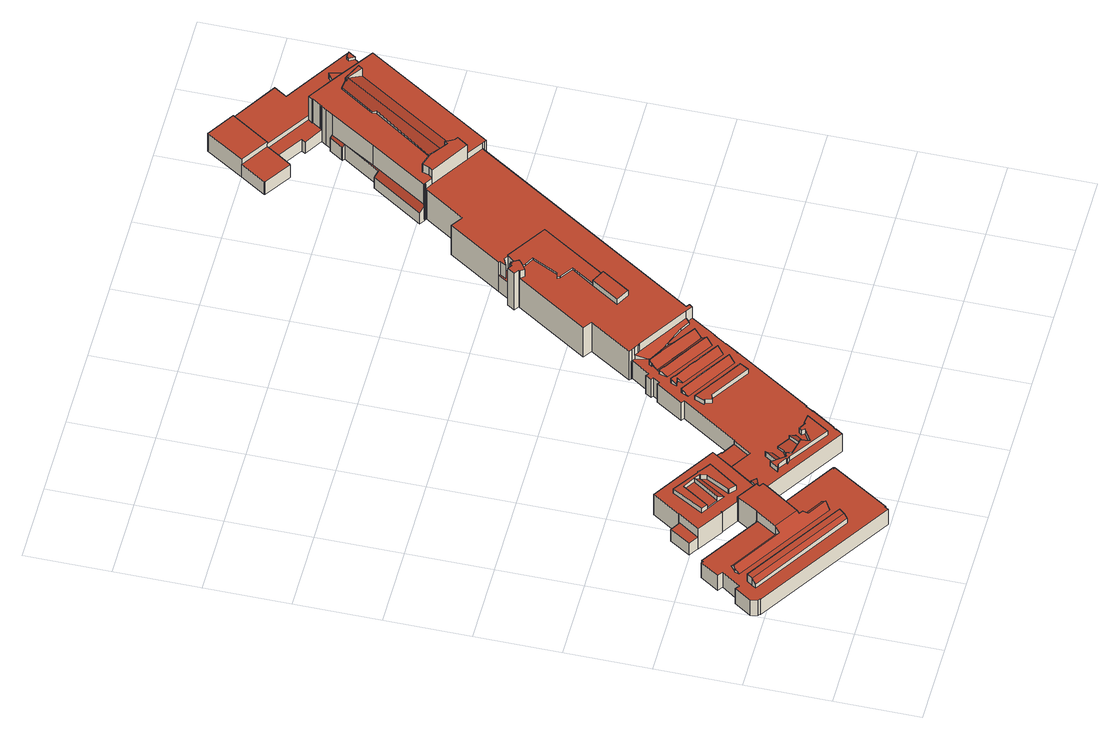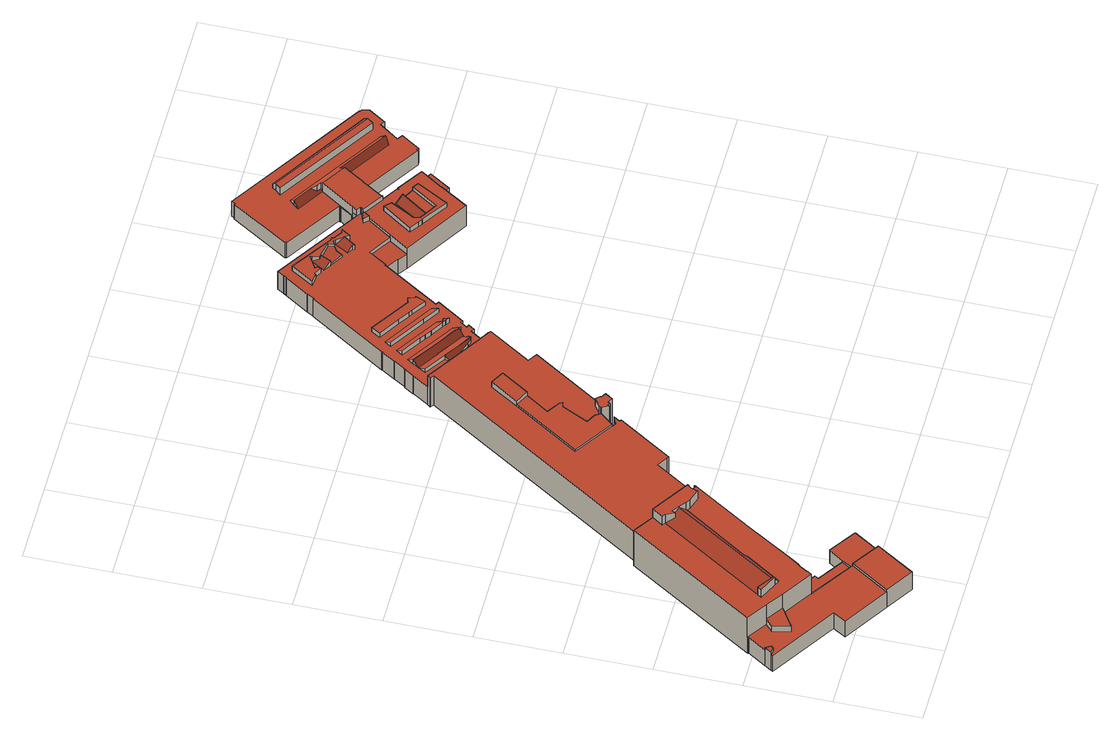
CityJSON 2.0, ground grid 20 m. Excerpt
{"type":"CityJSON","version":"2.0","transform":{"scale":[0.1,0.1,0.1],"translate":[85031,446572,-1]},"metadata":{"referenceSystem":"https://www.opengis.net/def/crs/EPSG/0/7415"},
"CityObjects":{
"building1":{"type":"Building","attributes":{"b3_bag_bag_overlap":0,"b3_dak_type":"slanted","b3_extrusie":0,"b3_h_dak_50p":6.85,"b3_h_dak_70p":9.12,"b3_h_dak_max":14.12,"b3_h_dak_min":3.31,"b3_h_maaiveld":-0.195,"b3_is_glas_dak":false,"b3_kas_warenhuis":false,"b3_mutatie_AHN3_AHN4":false,"b3_mutatie_AHN4_AHN5":false,"b3_n_vlakken":151,"b3_opp_buitenmuur":4996.63,"b3_opp_dak_plat":4846.14,"b3_opp_dak_schuin":627.76,"b3_opp_grond":4320.1,"b3_opp_scheidingsmuur":14.23,"b3_rmse_lod12":3.04,"b3_rmse_lod13":1.36,"b3_rmse_lod22":0.562,"b3_succes":true,"b3_t_run":7020,"b3_val3dity_lod12":"[]","b3_val3dity_lod13":"[]","b3_val3dity_lod22":"[]","b3_volume_lod12":40204.91,"b3_volume_lod13":36063.8,"b3_volume_lod22":32925.28,"geconstateerd":false,"oorspronkelijkbouwjaar":1945,"rf_force_lod11":false,"status":"Pand in gebruik"},"children":["building1-1"]},
"building1-1":{"type":"BuildingPart","parents":["building1"],"geometry":[{"type":"Solid","lod":"2.2","boundaries":[[[[0,1,2,3,4,5,6,7,8,9,10,11,12,13,14,15,16,17,18,19,20,21,22,23,24,25,26,27,28,29,30,31,32,33,34,35,36,37,38,39,40,41,42,43,44,45,46,47,48,49,50,51,52,53,54,55,56,57,58,59,60,61,62,63,64,65,66,67,68,69,70,71,72,73,74,75,76,77,78,79,80,81,82,83,84,85,86,87,88,89,90,91,92,93,94,95,96,97,98,99,100,101,102,103,104,105,106,107,108,109,110,111,112,113,114,115,116,117,118,119,120,121,122,123,124,125,126]],[[127,128,129,130]],[[131,132,133,134]],[[135,136,132,131]],[[137,0,126,138,139]],[[140,141,41,40,142]],[[143,144,145,146]],[[147,97,96,148]],[[148,96,95,149]],[[150,85,84,151]],[[152,79,78,153]],[[154,80,79,152]],[[155,81,80,154]],[[156,63,62,157]],[[158,159,160,161]],[[162,59,58,163]],[[163,58,57,164]],[[165,166,167,168]],[[169,170,171,172]],[[173,47,46,174]],[[175,176,177,178]],[[179,107,106,180]],[[181,48,47,173]],[[182,98,97,147]],[[183,38,37,184]],[[185,20,19,186]],[[187,188,34,33,189]],[[190,35,34,188]],[[184,37,36,191]],[[191,36,35,190]],[[192,21,20,185]],[[193,22,21,192]],[[194,195,29,28,196]],[[197,198,195,194]],[[199,23,22,193]],[[196,28,27,200]],[[201,5,4,202]],[[203,30,29,195]],[[204,25,24,205]],[[206,18,17,207]],[[208,15,14,209]],[[207,17,16,210]],[[211,9,8,212]],[[213,214,215,216]],[[217,218,219,220]],[[202,4,3,221]],[[222,223,224,225,226]],[[227,102,101,228]],[[229,26,25,204]],[[189,33,32,230]],[[231,232,110,109,233]],[[234,235,236,237]],[[228,101,100,238]],[[237,236,239,240,241]],[[242,243,149,244]],[[212,8,7,245]],[[246,247,238,248]],[[249,31,30,203]],[[250,251,252,253]],[[254,99,98,182]],[[255,256,257,258]],[[258,257,259,260]],[[261,262,72,71,263,264]],[[265,69,68,266]],[[264,263,144,143]],[[263,71,70,267]],[[268,269,239,236]],[[270,271,269,268]],[[272,273,262,261]],[[274,74,73,271,270]],[[271,73,72,262]],[[275,276,277,278]],[[241,240,273,272]],[[205,24,23,199]],[[279,280,281,282]],[[283,75,74,274]],[[278,277,284,285]],[[151,84,83,284]],[[286,287,288,289,290]],[[282,281,288,287]],[[291,292,293,294]],[[295,296,287,286]],[[297,298,296,295]],[[299,300,301,302]],[[303,304,305,306]],[[307,308,309,310]],[[311,312,308,307]],[[313,172,171,141,140]],[[314,315,316]],[[315,314,317,318]],[[319,66,65,320]],[[321,322,323,232,231]],[[324,325,326,327]],[[328,329,327]],[[330,92,91,331]],[[332,86,85,150]],[[333,334,335,336,337]],[[338,260,259,334,333]],[[339,340,256,255]],[[341,342,340,339,343]],[[344,104,103,342,341]],[[342,103,102,227]],[[345,346,347]],[[348,349,347]],[[134,133,350,351,352]],[[353,354,355]],[[356,357,358,359]],[[360,361,362]],[[363,364,362]],[[178,177,365,366]],[[367,368,369,370]],[[200,27,26,229,371]],[[372,60,59,162]],[[267,70,69,265]],[[373,374,375,376,312,311]],[[377,39,38,183]],[[378,377,379,380]],[[381,382,383,384]],[[385,386,387,388,389]],[[390,391,392,382,381]],[[393,394,395]],[[396,54,53,397]],[[398,399,400]],[[401,402,403,404]],[[157,62,61,405]],[[406,407,408,409]],[[399,398,410]],[[411,412,413]],[[216,215,414,415]],[[416,51,50,417]],[[418,45,44,419,420]],[[174,46,45,418]],[[421,422,300,423]],[[423,300,299]],[[424,425,426,427]],[[253,252,428,429]],[[422,421,430]],[[310,309,431,432]],[[432,431,298,297]],[[433,434,435,436]],[[437,438,434,433]],[[439,440,438,437]],[[441,319,440,439]],[[442,443,444]],[[445,446,447,448]],[[449,450,451]],[[415,414,446,445]],[[405,61,60,372,452]],[[453,121,120,454]],[[455,456,214,213]],[[457,82,81,155,458]],[[459,320,65,64,460]],[[460,64,63,156]],[[461,462,320,459]],[[463,67,66,319,441]],[[244,149,95,94,464]],[[464,94,93,465]],[[465,93,92,330,466]],[[467,468,469]],[[470,471,472,473,474]],[[475,476,477,478]],[[479,480,481]],[[482,483,480,479]],[[448,447,476,475]],[[484,485,357,356]],[[404,403,485,484]],[[290,289,486,487]],[[488,489,198,197]],[[490,491,492,493]],[[366,365,494,489,488]],[[419,44,43,495]],[[420,419,170,169]],[[389,388,496,497]],[[388,387,383,382]],[[409,408,498,499]],[[500,501,172,313]],[[502,503,504,505]],[[506,507,503,502]],[[266,68,67,463]],[[508,509,125,510]],[[138,126,125]],[[511,512,509,508]],[[139,138,512,511]],[[454,120,119,513]],[[513,119,118,514]],[[514,118,117,515]],[[515,117,116,516]],[[471,470,517]],[[329,328,517]],[[233,109,108,518]],[[518,108,107,179]],[[285,284,83,82,457]],[[417,50,49,519]],[[520,52,51,416]],[[220,219,521,522]],[[306,305,523,524]],[[525,115,114,526]],[[516,116,115,525]],[[302,301,527,528]],[[326,325,529]],[[530,112,111,531]],[[532,113,112,530]],[[526,114,113,532]],[[533,534,136,135]],[[337,336,535,536]],[[537,538,539,540]],[[541,542,538,537]],[[371,229,543,544]],[[495,43,42,545]],[[397,53,52,520]],[[546,55,54,396]],[[547,56,55,546]],[[548,180,106,105,549]],[[142,40,39,377,378]],[[550,551,552]],[[161,160,553,554]],[[540,539,555]],[[522,521,425,424]],[[230,32,31,249]],[[359,358,292,291]],[[556,557,558,559]],[[559,558,251,250]],[[505,504,560,561]],[[562,563,564]],[[407,565,564]],[[497,496,392,391]],[[566,567,568,569]],[[567,566,391]],[[318,317,570,361,360]],[[146,145,375,374]],[[571,572,374,373]],[[487,486,572,571]],[[164,57,56,547,573]],[[361,570,574,575]],[[429,428,507,506]],[[412,411,576,577]],[[573,547,565,407,406]],[[578,579,247,246]],[[248,238,100,99,254,580]],[[580,254,579,578]],[[554,553,581,582]],[[312,376,180,548]],[[243,583,584,335,334]],[[585,586,587,588]],[[588,587,368,367]],[[130,129,280,279]],[[225,224,2,1,589]],[[226,225,176,175]],[[590,591,592,593]],[[536,535,594,595]],[[595,594,276,275]],[[351,350,128,127]],[[352,351,534,533]],[[343,339,260,338]],[[596,442,597]],[[563,562,598,597]],[[599,6,5,201]],[[245,7,6,599]],[[551,550,600,601]],[[601,600,602]],[[186,19,18,206]],[[603,604,605]],[[549,105,104,344]],[[606,490,607,608]],[[609,610,608]],[[611,612,613,614]],[[614,613,615,616]],[[499,498,322,321]],[[598,562,617,618]],[[618,617,619,354,353]],[[474,473,468,467]],[[442,596,620]],[[473,472,620]],[[444,443,621,622]],[[622,621,323,322]],[[531,111,110,232]],[[623,624,625,626]],[[627,582,581,624,623]],[[626,625,591,590,628]],[[628,590,582,627]],[[528,527,218,217]],[[210,16,15,208]],[[629,11,10,630]],[[630,10,9,211]],[[631,12,11,629]],[[632,633,542,541]],[[519,49,48,181]],[[634,635,636,637,638]],[[638,637,639]],[[427,426,633,632]],[[450,449,604,603]],[[640,641,642,643]],[[644,645,646,647]],[[647,646,641,640]],[[608,607,648,649]],[[544,543,650]],[[561,560,386,385]],[[577,576,223,222]],[[221,3,2,224]],[[489,494,651,652]],[[653,652,651,654,655]],[[643,642,610,609]],[[524,523,635,634]],[[349,348,656]],[[636,635,656]],[[575,574,402,401]],[[657,500,652,653]],[[655,654,658,659]],[[659,658,501,500,657]],[[660,661,662,663]],[[663,662,664,665,666]],[[666,665,462,461]],[[661,667,668,669]],[[670,671,667,661,660]],[[672,436,435,664,662]],[[669,668,673,674]],[[209,14,13,675]],[[676,677,586,585]],[[678,679,680]],[[294,293,612,611]],[[681,123,122,682]],[[683,124,123,681]],[[682,122,121,453]],[[510,125,124,683]],[[684,685,686,687]],[[674,673,685,684]],[[593,592,436,672]],[[679,678,491,490,606]],[[688,689,364,363]],[[690,691,692,693]],[[649,648,693,694]],[[694,693,692,689,688]],[[493,492,691,690]],[[569,568,557,556]],[[675,13,12,631]],[[370,369,695,696]],[[696,695,677,676]],[[616,615,645,644]],[[605,604,483,482]],[[697,698,671,670]],[[452,372,698,697]],[[687,686,159,158]],[[394,393,699]],[[545,42,41,141]],[[354,619,700,701]],[[702,332,584,583]],[[466,330,583,243,242]],[[168,167,346,345]],[[701,700,166,165]],[[304,303,703]],[[325,324,703]],[[331,91,90,704]],[[704,90,89,705]],[[458,155,235,234]],[[706,87,86,332,702]],[[707,88,87,706]],[[705,89,88,707]],[[708,709,456,455]],[[710,711,709,708]],[[478,477,711,710]],[[712,76,75,283]],[[153,78,77,713]],[[713,77,76,712]],[[589,1,0,137]],[[380,379,188,187]],[[240,239,269,271,262,273]],[[512,138,125,509]],[[392,496,388,382]],[[318,360,362,364,316,315]],[[487,571,373,311,307,310,432,297,295,286,290]],[[580,578,246,248]],[[243,334,259,257,256,340,342,227,228,238,247,579,254,182,147,148,149]],[[588,367,370,585]],[[296,136,534,351,127,130,279,282,287]],[[352,533,135,131,134]],[[260,339,255,258]],[[136,296,298,431,309,132]],[[222,544,650,551,601,602,410,398,413,412,577]],[[664,435,434,438,440,319,320,462,665]],[[473,620,596,597,598,618,353,355,469,468]],[[622,322,498,408,407,564,563,597,442,444]],[[628,627,623,626]],[[427,632,541,537,540,555,430,421,423,299,302,528,217,220,522,424]],[[650,543,552,551]],[[223,576,411,413,398,400]],[[544,222,226,175,178,366,488,197,194,196,200,371]],[[188,379,377,183,184,191,190]],[[659,657,653,655]],[[159,686,685,673,668,667,671,698,372,162,163,164,573,406,409,499,321,231,233,518,179,180,376,375,145,144,263,267,265,266,463,441,439,437,433,436,592,591,625,624,581,553,160]],[[679,606,608,610,642,680]],[[493,690,693,648,607,490]],[[569,556,559,250,253,429,506,502,505,561,385,389,497,391,566]],[[384,568,567,391,390,381]],[[675,631,629,630,211,212,245,599,201,202,221,224,223,400,399,410,602,600,550,552,543,229,204,205,199,193,192,185,186,206,207,210,208,209],[369,368,587,586,677,695]],[[696,676,585,370]],[[616,644,647,640,643,609,608,649,694,688,363,362,361,575,401,404,484,356,359,291,294,611,614]],[[452,697,670,660,663,666,461,459,460,156,157,405]],[[687,158,161,554,582,590,593,672,662,661,669,674,684]],[[304,703,324,327,329,699,393,395,349,656,635,523,305]],[[545,141,171,170,419,495]],[[584,332,150,151,284,277,276,594,535,336,335]],[[466,242,244,464,465]],[[701,165,168,345,347,349,395,394,699,329,517,470,474,467,469,355,354]],[[325,703,303,306,524,634,638,639,529]],[[458,234,237,241,272,261,264,143,146,374,572,486,289,288,281,280,129,128,350,133,132,309,308,312,548,549,344,341,343,338,333,337,536,595,275,278,285,457]],[[481,451,450,603,605,482,479]],[[705,707,706,702,583,330,331,704]],[[478,710,708,455,213,216,415,445,448,475]],[[713,712,283,274,270,268,236,235,155,154,152,153]],[[589,137,139,511,508,510,683,681,682,453,454,513,514,515,516,525,526,532,530,531,232,323,621,443,442,620,472,471,517,328,327,326,529,639,637,636,656,348,347,346,167,166,700,619,617,562,564,565,547,546,396,397,520,416,417,519,181,173,174,418,420,169,172,501,658,654,651,494,365,177,176,225],[447,446,414,215,214,456,709,711,477,476],[539,538,542,633,426,425,521,219,218,527,301,300,422,430,555],[451,481,480,483,604,449],[645,615,613,612,293,292,358,357,485,403,402,574,570,317,314,316,364,689,692,691,492,491,678,680,642,641,646]],[[380,187,189,230,249,203,195,198,489,652,500,313,140,142,378],[384,383,387,386,560,504,503,507,428,252,251,558,557,568]]]],"semantics":{"surfaces":[{"type":"GroundSurface"},{"type":"WallSurface","on_footprint_edge":false},{"type":"WallSurface","on_footprint_edge":true},{"type":"RoofSurface","b3_azimut":216.56,"b3_h_dak_50p":0.412,"b3_h_dak_70p":0.417,"b3_h_dak_max":0.438,"b3_h_dak_min":0.388,"b3_hellingshoek":6.84},{"type":"RoofSurface","b3_azimut":121.41,"b3_h_dak_50p":-0.147,"b3_h_dak_70p":-0.0926,"b3_h_dak_max":-0.0815,"b3_h_dak_min":-0.159,"b3_hellingshoek":36.99},{"type":"RoofSurface","b3_azimut":117.7,"b3_h_dak_50p":6.55,"b3_h_dak_70p":6.58,"b3_h_dak_max":8,"b3_h_dak_min":6.47,"b3_hellingshoek":2.11},{"type":"RoofSurface","b3_azimut":121.49,"b3_h_dak_50p":6.28,"b3_h_dak_70p":6.61,"b3_h_dak_max":7.09,"b3_h_dak_min":5.44,"b3_hellingshoek":37.9},{"type":"RoofSurface","b3_azimut":301.83,"b3_h_dak_50p":13.59,"b3_h_dak_70p":13.63,"b3_h_dak_max":13.68,"b3_h_dak_min":13.5,"b3_hellingshoek":0.944},{"type":"RoofSurface","b3_azimut":261.57,"b3_h_dak_50p":5.6,"b3_h_dak_70p":5.6,"b3_h_dak_max":5.6,"b3_h_dak_min":5.6,"b3_hellingshoek":0.0874},{"type":"RoofSurface","b3_azimut":267.86,"b3_h_dak_50p":4.79,"b3_h_dak_70p":4.8,"b3_h_dak_max":11.02,"b3_h_dak_min":4.75,"b3_hellingshoek":0.153},{"type":"RoofSurface","b3_azimut":212.63,"b3_h_dak_50p":6.55,"b3_h_dak_70p":6.78,"b3_h_dak_max":7.15,"b3_h_dak_min":5.91,"b3_hellingshoek":43.21},{"type":"RoofSurface","b3_azimut":302.57,"b3_h_dak_50p":12.27,"b3_h_dak_70p":12.7,"b3_h_dak_max":13.59,"b3_h_dak_min":11.02,"b3_hellingshoek":45.77},{"type":"RoofSurface","b3_azimut":218.93,"b3_h_dak_50p":13.51,"b3_h_dak_70p":13.51,"b3_h_dak_max":13.52,"b3_h_dak_min":13.5,"b3_hellingshoek":1},{"type":"RoofSurface","b3_azimut":57.88,"b3_h_dak_50p":6.47,"b3_h_dak_70p":6.5,"b3_h_dak_max":11.02,"b3_h_dak_min":6.35,"b3_hellingshoek":2.6},{"type":"RoofSurface","b3_azimut":122.7,"b3_h_dak_50p":12.24,"b3_h_dak_70p":12.75,"b3_h_dak_max":13.66,"b3_h_dak_min":10.98,"b3_hellingshoek":29.74},{"type":"RoofSurface","b3_azimut":212.66,"b3_h_dak_50p":5.71,"b3_h_dak_70p":6.14,"b3_h_dak_max":7.74,"b3_h_dak_min":4.65,"b3_hellingshoek":44.7},{"type":"RoofSurface","b3_azimut":89.11,"b3_h_dak_50p":4.91,"b3_h_dak_70p":9.09,"b3_h_dak_max":11.49,"b3_h_dak_min":4.83,"b3_hellingshoek":2.27},{"type":"RoofSurface","b3_azimut":32.91,"b3_h_dak_50p":5.97,"b3_h_dak_70p":6.23,"b3_h_dak_max":6.95,"b3_h_dak_min":5.14,"b3_hellingshoek":45.57},{"type":"RoofSurface","b3_azimut":212.46,"b3_h_dak_50p":6.38,"b3_h_dak_70p":6.66,"b3_h_dak_max":9.13,"b3_h_dak_min":5.19,"b3_hellingshoek":35.9},{"type":"RoofSurface","b3_azimut":326.19,"b3_h_dak_50p":10.68,"b3_h_dak_70p":10.68,"b3_h_dak_max":10.69,"b3_h_dak_min":10.67,"b3_hellingshoek":0.176},{"type":"RoofSurface","b3_azimut":212.7,"b3_h_dak_50p":6.37,"b3_h_dak_70p":6.66,"b3_h_dak_max":7.11,"b3_h_dak_min":5.54,"b3_hellingshoek":36.85},{"type":"RoofSurface","b3_azimut":32.65,"b3_h_dak_50p":5.1,"b3_h_dak_70p":5.44,"b3_h_dak_max":7.15,"b3_h_dak_min":4.49,"b3_hellingshoek":48.06},{"type":"RoofSurface","b3_azimut":32.62,"b3_h_dak_50p":5.08,"b3_h_dak_70p":5.42,"b3_h_dak_max":7.03,"b3_h_dak_min":4.56,"b3_hellingshoek":45.67},{"type":"RoofSurface","b3_azimut":37.15,"b3_h_dak_50p":7.42,"b3_h_dak_70p":7.43,"b3_h_dak_max":7.74,"b3_h_dak_min":7.4,"b3_hellingshoek":0.23},{"type":"RoofSurface","b3_azimut":298.54,"b3_h_dak_50p":3.49,"b3_h_dak_70p":3.5,"b3_h_dak_max":6.24,"b3_h_dak_min":3.48,"b3_hellingshoek":0.668},{"type":"RoofSurface","b3_azimut":89.11,"b3_h_dak_50p":6.78,"b3_h_dak_70p":6.79,"b3_h_dak_max":6.8,"b3_h_dak_min":6.76,"b3_hellingshoek":2.27},{"type":"RoofSurface","b3_azimut":321.68,"b3_h_dak_50p":9.11,"b3_h_dak_70p":9.11,"b3_h_dak_max":13.67,"b3_h_dak_min":9.09,"b3_hellingshoek":0.0593},{"type":"RoofSurface","b3_azimut":121.41,"b3_h_dak_50p":6.28,"b3_h_dak_70p":6.6,"b3_h_dak_max":6.99,"b3_h_dak_min":5.45,"b3_hellingshoek":36.99},{"type":"RoofSurface","b3_azimut":127.59,"b3_h_dak_50p":5.99,"b3_h_dak_70p":6.06,"b3_h_dak_max":6.99,"b3_h_dak_min":5.78,"b3_hellingshoek":5.84},{"type":"RoofSurface","b3_azimut":293.72,"b3_h_dak_50p":7.64,"b3_h_dak_70p":7.64,"b3_h_dak_max":7.65,"b3_h_dak_min":7.63,"b3_hellingshoek":0.114},{"type":"RoofSurface","b3_azimut":122.66,"b3_h_dak_50p":7.11,"b3_h_dak_70p":7.49,"b3_h_dak_max":8,"b3_h_dak_min":6.2,"b3_hellingshoek":40.07},{"type":"RoofSurface","b3_azimut":15.12,"b3_h_dak_50p":4.58,"b3_h_dak_70p":4.59,"b3_h_dak_max":7.59,"b3_h_dak_min":4.53,"b3_hellingshoek":0.185},{"type":"RoofSurface","b3_azimut":211.41,"b3_h_dak_50p":6.83,"b3_h_dak_70p":6.84,"b3_h_dak_max":7.15,"b3_h_dak_min":6.83,"b3_hellingshoek":0.399},{"type":"RoofSurface","b3_azimut":349.7,"b3_h_dak_50p":6.78,"b3_h_dak_70p":6.78,"b3_h_dak_max":6.78,"b3_h_dak_min":6.77,"b3_hellingshoek":0.0626},{"type":"RoofSurface","b3_azimut":70.19,"b3_h_dak_50p":11.52,"b3_h_dak_70p":11.53,"b3_h_dak_max":11.56,"b3_h_dak_min":11.48,"b3_hellingshoek":1.12},{"type":"RoofSurface","b3_azimut":322.96,"b3_h_dak_50p":9.64,"b3_h_dak_70p":9.65,"b3_h_dak_max":10.68,"b3_h_dak_min":9.62,"b3_hellingshoek":0.153},{"type":"RoofSurface","b3_azimut":32.25,"b3_h_dak_50p":5.81,"b3_h_dak_70p":6.15,"b3_h_dak_max":7.06,"b3_h_dak_min":5.25,"b3_hellingshoek":46.1},{"type":"RoofSurface","b3_azimut":292.23,"b3_h_dak_50p":4.32,"b3_h_dak_70p":4.34,"b3_h_dak_max":6.23,"b3_h_dak_min":4.29,"b3_hellingshoek":0.619},{"type":"RoofSurface","b3_azimut":223.95,"b3_h_dak_50p":3.43,"b3_h_dak_70p":3.45,"b3_h_dak_max":11,"b3_h_dak_min":3.39,"b3_hellingshoek":0.946},{"type":"RoofSurface","b3_azimut":38.59,"b3_h_dak_50p":5.4,"b3_h_dak_70p":5.41,"b3_h_dak_max":5.42,"b3_h_dak_min":5.38,"b3_hellingshoek":0.189},{"type":"RoofSurface","b3_azimut":212.71,"b3_h_dak_50p":6.19,"b3_h_dak_70p":6.51,"b3_h_dak_max":7.01,"b3_h_dak_min":5.39,"b3_hellingshoek":32.44},{"type":"RoofSurface","b3_azimut":212.8,"b3_h_dak_50p":6.31,"b3_h_dak_70p":6.6,"b3_h_dak_max":7.06,"b3_h_dak_min":5.54,"b3_hellingshoek":37.03},{"type":"RoofSurface","b3_azimut":262.44,"b3_h_dak_50p":10.99,"b3_h_dak_70p":11,"b3_h_dak_max":13.68,"b3_h_dak_min":10.95,"b3_hellingshoek":0.111},{"type":"RoofSurface","b3_azimut":212.63,"b3_h_dak_50p":6.32,"b3_h_dak_70p":6.63,"b3_h_dak_max":7.09,"b3_h_dak_min":5.54,"b3_hellingshoek":36.83},{"type":"RoofSurface","b3_azimut":251.09,"b3_h_dak_50p":3.91,"b3_h_dak_70p":3.92,"b3_h_dak_max":5.42,"b3_h_dak_min":3.87,"b3_hellingshoek":0.493},{"type":"RoofSurface","b3_azimut":164.55,"b3_h_dak_50p":6.77,"b3_h_dak_70p":6.78,"b3_h_dak_max":6.79,"b3_h_dak_min":6.76,"b3_hellingshoek":0.152},{"type":"RoofSurface","b3_azimut":302.57,"b3_h_dak_50p":4.03,"b3_h_dak_70p":10.96,"b3_h_dak_max":10.99,"b3_h_dak_min":2.86,"b3_hellingshoek":45.76},{"type":"RoofSurface","b3_azimut":261.57,"b3_h_dak_50p":5.46,"b3_h_dak_70p":5.48,"b3_h_dak_max":9.13,"b3_h_dak_min":5.42,"b3_hellingshoek":0.0874},{"type":"RoofSurface","b3_azimut":182.3,"b3_h_dak_50p":6.24,"b3_h_dak_70p":6.52,"b3_h_dak_max":8,"b3_h_dak_min":6.17,"b3_hellingshoek":0.297}],"values":[[0,1,1,1,2,2,1,2,2,2,2,2,2,2,1,2,2,1,1,2,1,2,2,2,2,2,2,2,2,2,2,2,2,1,2,2,2,2,2,2,2,2,2,1,1,2,1,2,2,2,2,1,2,1,1,2,1,2,1,2,1,1,2,2,1,2,1,1,1,2,2,1,1,2,1,2,1,2,1,1,1,1,1,1,1,1,1,1,1,1,2,1,1,1,2,2,1,1,1,1,2,2,1,1,1,1,1,1,1,1,1,2,2,2,1,2,1,1,1,1,1,2,1,1,2,1,1,1,1,2,2,2,1,1,1,1,1,1,1,1,1,1,1,1,1,1,1,2,2,1,2,2,2,1,2,2,2,2,1,1,1,1,1,1,1,1,1,1,1,1,2,1,1,1,1,1,1,1,2,1,2,1,1,2,2,2,2,1,1,2,2,2,2,2,1,1,2,2,1,1,2,2,2,1,1,1,1,1,2,2,2,2,2,2,1,1,1,1,2,1,1,1,1,1,1,1,1,1,1,1,1,1,2,1,1,1,1,1,2,1,1,1,1,1,1,1,2,1,1,1,1,1,1,1,1,1,2,2,1,1,2,1,2,1,1,1,1,1,1,1,1,1,1,1,1,2,1,1,1,1,1,2,2,2,2,1,2,1,1,1,1,1,1,1,1,1,1,1,2,1,1,1,1,1,1,1,1,1,1,1,1,1,1,1,1,1,2,1,1,1,2,2,2,2,1,1,1,1,1,1,1,1,1,1,2,1,1,1,1,1,1,1,1,2,1,1,1,1,1,1,1,2,2,1,2,2,2,1,1,1,2,2,2,2,1,3,4,5,6,7,8,9,10,11,12,13,14,15,16,17,18,19,20,21,22,23,24,25,26,27,28,29,30,31,32,33,34,35,36,37,38,39,40,41,42,43,44,45,46,47,48]]}}]}
},
"vertices":[
[514,152,8],[316,279,8],[309,268,8],[309,267,8],[290,238,8],[292,237,8],[290,234,8],[421,150,8],[419,148,8],[422,146,8],[338,13,8],[336,14,8],[331,5,8],[10,211,8],[11,212,8],[6,215,8],[2,232,8],[28,272,8],[38,265,8],[69,310,8],[57,318,8],[85,361,8],[89,358,8],[91,362,8],[230,272,8],[232,275,8],[233,274,8],[234,274,8],[264,322,8],[263,323,8],[224,348,8],[226,350,8],[225,351,8],[223,348,8],[164,387,8],[164,388,8],[142,402,8],[173,450,8],[196,436,8],[197,438,8],[239,504,8],[389,409,8],[410,395,8],[408,393,8],[439,374,8],[441,373,8],[526,506,8],[519,511,8],[560,574,8],[565,571,8],[575,587,8],[569,590,8],[578,604,8],[585,599,8],[613,642,8],[611,644,8],[612,644,8],[607,648,8],[670,746,8],[649,760,8],[757,928,8],[758,930,8],[747,937,8],[758,955,8],[769,948,8],[773,954,8],[792,983,8],[872,1108,8],[878,1105,8],[900,1090,8],[960,1184,8],[959,1185,8],[957,1186,8],[954,1188,8],[943,1195,8],[1021,1315,8],[1031,1308,8],[1088,1397,8],[1083,1400,8],[1084,1402,8],[1104,1433,8],[1109,1430,8],[1119,1445,8],[1127,1457,8],[1084,1484,8],[1090,1493,8],[1031,1532,8],[1010,1500,8],[1008,1498,8],[947,1539,8],[947,1540,8],[947,1541,8],[985,1601,8],[1041,1688,8],[1042,1690,8],[1106,1649,8],[1211,1582,8],[1192,1552,8],[1345,1454,8],[1343,1450,8],[1332,1433,8],[1305,1391,8],[1307,1390,8],[1305,1387,8],[1115,1089,8],[1111,1091,8],[1106,1095,8],[763,559,8],[770,554,8],[770,553,8],[765,546,8],[741,508,8],[742,508,8],[728,486,8],[727,487,8],[709,458,8],[710,458,8],[690,427,8],[689,428,8],[689,427,8],[690,426,8],[574,245,8],[573,246,8],[563,230,8],[564,230,8],[528,174,8],[524,168,8],[1187,1427,124],[1187,1427,120],[1134,1347,120],[1134,1347,123],[1234,1393,145],[1234,1393,120],[1240,1403,120],[1240,1403,145],[1201,1416,145],[1201,1416,143],[514,152,64],[524,168,9],[524,168,65],[389,409,72],[389,409,53],[239,504,73],[960,1188,120],[960,1188,101],[962,1187,101],[962,1187,120],[1192,1552,58],[1211,1582,58],[1106,1649,58],[1090,1493,44],[1084,1484,44],[1084,1402,49],[1083,1400,49],[1104,1433,49],[1109,1430,55],[758,955,125],[747,937,126],[777,849,106],[777,849,101],[779,843,101],[779,843,106],[649,760,101],[670,746,101],[607,648,101],[612,605,78],[612,605,65],[607,598,65],[607,598,73],[412,332,64],[412,332,53],[360,365,53],[360,365,64],[519,511,65],[526,506,65],[316,280,84],[316,280,64],[308,285,64],[308,285,84],[763,559,101],[1106,1095,101],[560,574,65],[1345,1454,58],[196,436,45],[173,450,45],[57,318,55],[69,310,55],[164,387,72],[164,387,45],[223,348,72],[164,388,45],[142,402,45],[85,361,55],[89,358,55],[263,323,84],[263,323,72],[264,322,84],[264,325,84],[264,325,72],[91,362,55],[234,274,84],[292,237,55],[290,238,55],[224,348,72],[232,275,55],[230,272,55],[38,265,56],[28,272,56],[6,215,56],[11,212,56],[2,232,56],[422,146,56],[419,148,56],[637,391,78],[637,391,65],[649,411,65],[649,411,78],[617,518,79],[617,518,65],[616,518,65],[616,518,78],[309,267,55],[257,190,84],[257,190,56],[309,268,55],[309,268,64],[309,268,84],[1307,1390,58],[1305,1391,58],[233,274,55],[225,351,72],[765,546,101],[765,546,65],[770,553,101],[1043,1323,120],[1043,1323,57],[958,1190,57],[958,1190,120],[1332,1433,58],[958,1190,14],[959,1190,14],[959,1190,120],[1048,1559,64],[1048,1559,58],[1106,1649,64],[421,150,56],[1325,1445,66],[1325,1445,58],[1332,1433,66],[226,350,72],[281,347,86],[281,347,72],[294,334,72],[294,334,86],[1343,1450,58],[1276,1435,74],[1276,1435,58],[1266,1475,58],[1266,1475,74],[1220,1445,58],[1220,1445,76],[957,1186,120],[957,1186,14],[959,1185,101],[959,1185,120],[900,1090,101],[878,1105,101],[960,1184,101],[957,1188,57],[957,1188,14],[954,1188,54],[954,1188,14],[958,1188,120],[958,1188,14],[943,1195,42],[1128,1457,120],[1128,1457,44],[1127,1458,44],[1127,1458,120],[1135,1337,129],[1135,1337,120],[1035,1191,120],[1035,1191,123],[1021,1315,42],[1127,1457,44],[1127,1457,120],[1032,1185,146],[1032,1185,124],[1032,1185,120],[1025,1191,120],[1025,1191,146],[503,182,78],[503,182,64],[536,234,65],[536,234,78],[1047,1174,146],[1047,1174,143],[1063,1162,146],[1063,1162,131],[643,500,78],[643,500,65],[630,508,65],[630,508,78],[639,545,78],[639,545,77],[601,568,77],[601,568,78],[1085,1145,147],[1085,1145,120],[1078,1150,120],[1078,1150,147],[1068,1120,147],[1068,1120,120],[360,365,72],[413,293,64],[413,293,76],[425,286,64],[412,298,64],[412,298,79],[792,983,59],[773,954,60],[750,556,101],[750,556,78],[750,556,65],[707,500,79],[707,500,78],[707,500,65],[714,512,65],[715,513,65],[715,513,64],[985,1601,49],[947,1541,49],[1031,1532,44],[1149,1492,120],[1149,1492,58],[1149,1492,45],[1142,1482,45],[1142,1482,120],[1220,1445,120],[1259,1418,75],[1259,1418,58],[1305,1387,120],[1305,1387,58],[1259,1418,120],[1115,1089,120],[610,597,72],[610,597,65],[603,587,65],[601,585,65],[601,585,63],[1198,1422,120],[1198,1422,137],[1198,1422,145],[615,603,78],[615,603,77],[642,586,77],[401,246,78],[401,246,64],[410,244,64],[410,244,78],[394,271,79],[394,271,78],[396,270,78],[407,255,78],[407,255,64],[308,287,64],[308,287,84],[272,82,69],[272,82,56],[277,90,56],[277,90,78],[233,274,84],[757,928,101],[980,1176,145],[980,1176,120],[980,1176,101],[1068,1120,101],[197,438,45],[197,438,72],[198,438,45],[198,438,72],[252,366,88],[252,366,75],[252,366,72],[268,355,72],[212,391,86],[212,391,72],[225,382,72],[225,382,76],[225,382,86],[293,427,87],[293,427,86],[293,427,75],[665,544,64],[665,544,63],[640,560,63],[613,642,65],[585,599,65],[310,139,71],[310,139,56],[319,150,56],[374,261,78],[374,261,64],[383,262,64],[383,262,78],[758,930,125],[620,639,101],[620,639,78],[629,633,78],[629,633,101],[299,128,56],[263,179,62],[263,179,79],[267,166,70],[602,441,65],[602,441,78],[569,590,65],[575,587,65],[441,373,64],[439,374,54],[439,374,64],[688,471,79],[688,471,65],[643,500,79],[580,540,78],[580,540,65],[580,541,65],[580,541,79],[342,403,72],[342,403,86],[678,456,65],[1067,1170,132],[1067,1170,146],[805,974,101],[805,974,58],[814,968,58],[814,968,101],[787,966,101],[787,966,59],[796,980,101],[796,980,59],[792,983,101],[680,580,65],[723,562,65],[723,562,71],[575,459,78],[575,459,65],[568,463,65],[568,463,78],[669,441,65],[669,441,78],[659,426,65],[757,928,125],[574,245,65],[690,426,65],[546,450,78],[546,450,65],[1119,1445,120],[1109,1430,120],[773,954,125],[769,948,125],[777,949,125],[777,949,59],[872,1108,101],[1042,1690,64],[1041,1688,64],[985,1601,64],[677,565,78],[677,565,76],[676,564,77],[726,531,77],[726,531,65],[679,563,65],[679,563,76],[679,563,78],[535,485,78],[535,485,65],[526,462,65],[526,462,78],[546,514,75],[546,514,65],[541,501,65],[548,518,78],[548,518,65],[403,249,78],[403,249,64],[993,1201,120],[993,1201,145],[312,293,84],[312,293,72],[470,259,68],[470,259,64],[440,277,64],[440,277,71],[312,293,64],[408,393,53],[265,444,76],[265,444,86],[632,632,78],[632,632,101],[322,309,72],[322,309,64],[314,424,86],[314,424,72],[312,424,72],[312,424,86],[321,418,86],[321,418,72],[527,174,65],[527,174,9],[528,174,65],[523,168,65],[523,168,9],[689,427,65],[689,428,65],[690,427,65],[710,458,65],[716,515,65],[770,554,101],[565,571,65],[578,604,65],[588,535,65],[588,535,78],[602,569,77],[602,569,78],[709,458,65],[727,487,65],[631,508,65],[631,508,79],[698,486,65],[742,508,65],[741,508,65],[728,486,65],[1197,1419,145],[1197,1419,137],[1143,1481,45],[1143,1481,120],[565,532,67],[565,532,65],[579,534,65],[579,534,74],[569,544,76],[569,544,65],[202,225,56],[202,225,84],[410,395,53],[611,644,65],[612,644,65],[1106,1095,120],[1111,1091,120],[80,287,55],[80,287,71],[91,296,55],[810,823,101],[810,823,106],[576,522,65],[310,403,86],[310,403,72],[280,348,72],[280,348,86],[253,464,73],[253,464,86],[628,602,65],[628,602,59],[626,613,65],[620,639,65],[306,419,86],[306,419,74],[307,417,72],[307,417,86],[394,271,64],[987,1185,145],[987,1185,120],[612,644,101],[387,281,64],[387,281,78],[254,185,62],[254,185,79],[1329,1451,66],[1329,1451,58],[1343,1450,66],[775,770,101],[775,770,107],[1048,1559,50],[1048,1559,44],[46,238,78],[46,238,56],[40,229,56],[40,229,68],[316,279,64],[806,754,107],[806,754,101],[905,908,101],[905,908,106],[1132,1463,44],[1132,1463,120],[680,580,61],[666,586,64],[628,602,71],[290,234,55],[76,284,56],[76,284,66],[72,274,56],[588,493,79],[588,493,65],[588,493,78],[470,259,79],[457,234,67],[457,234,78],[464,233,78],[464,233,73],[515,237,78],[515,237,65],[512,234,65],[512,234,78],[496,243,64],[496,243,78],[618,606,65],[618,606,73],[615,603,65],[680,576,65],[745,548,65],[745,548,71],[733,705,117],[733,705,101],[764,688,101],[764,688,117],[775,770,117],[806,754,117],[336,14,56],[338,13,56],[331,5,56],[571,547,79],[571,547,65],[593,575,78],[593,575,77],[593,575,65],[590,577,65],[590,577,78],[585,558,65],[467,212,78],[467,212,64],[466,216,64],[466,216,78],[491,236,78],[491,236,64],[497,230,64],[497,230,78],[423,241,70],[423,241,78],[195,213,71],[313,295,64],[313,295,72],[313,295,78],[319,292,64],[319,292,78],[600,584,65],[322,309,78],[333,298,64],[333,298,77],[788,936,125],[788,936,106],[788,937,106],[788,937,125],[788,937,59],[779,953,59],[779,953,125],[788,936,101],[791,932,101],[791,932,106],[784,932,125],[784,932,101],[814,968,106],[796,925,101],[796,925,106],[10,211,56],[56,252,78],[56,252,56],[486,249,64],[486,249,65],[486,248,64],[563,230,65],[573,246,65],[564,230,65],[818,913,106],[818,913,101],[788,852,101],[788,852,106],[411,250,78],[411,250,64],[431,262,71],[431,262,64],[420,255,64],[420,255,72],[420,255,78],[288,103,56],[288,103,78],[765,918,125],[765,918,101],[666,544,63],[613,605,65],[613,605,78],[1031,1532,49],[668,526,78],[947,1540,49],[947,1539,49],[1010,1500,49],[1008,1498,49],[534,446,78],[534,446,65],[529,461,78],[529,461,65],[1031,1308,55],[1088,1397,55]
]}
